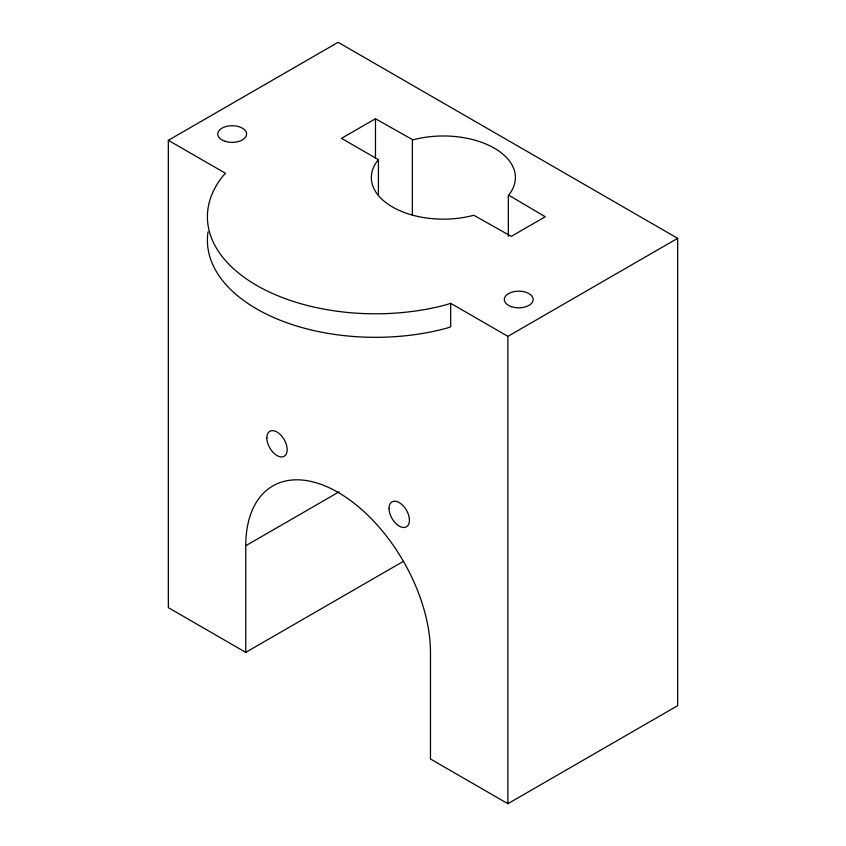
<?xml version="1.0" encoding="UTF-8"?>
<svg xmlns="http://www.w3.org/2000/svg" width="846" height="846" viewBox="0 0 846 846"><rect width="100%" height="100%" fill="white"/><g stroke="black" fill="none" stroke-linecap="round" stroke-linejoin="round"><path stroke-width="1.27" d="M378.416 159.661L378.088 159.989A72.026 41.581 0 0 0 392.438 206.963A72.026 41.581 0 0 0 473.813 215.254L511.28 236.372L545.236 216.766L508.647 195.14A72.026 41.581 0 0 0 494.307 148.156A72.026 41.581 0 0 0 412.933 139.876L375.465 118.757L341.509 138.353L378.416 159.661L378.416 195.204M168.343 140.32L338.114 42.3L677.657 238.329L677.657 705.68L507.886 803.7L430.466 758.999L430.466 652.361A130.612 75.41 60 0 0 338.114 492.393A130.612 75.41 60 0 0 245.763 545.723L245.763 652.361L168.343 607.671L168.343 140.32L225.554 173.345L223.143 175.767A168.068 97.036 0 0 0 256.624 285.377A168.068 97.036 0 0 0 446.487 304.708L450.675 303.312L507.886 336.348L677.657 238.329M245.763 545.723L339.193 491.78M245.763 652.361L402.992 561.585M508.33 195.458L508.33 236.256M507.886 336.348L507.886 803.7M450.675 303.312L450.675 326.842L446.487 328.237A168.068 97.036 0 0 1 208.042 231.836M412.372 140.066L412.372 215.085M375.465 118.757L375.465 158.361M389.044 508.467A14.403 8.312 60 0 0 404.325 527.481A14.403 8.312 60 0 0 404.325 507.103A14.403 8.312 60 0 0 389.044 508.467M266.807 437.9A14.403 8.312 60 0 0 282.088 456.903A14.403 8.312 60 0 0 282.088 436.536A14.403 8.312 60 0 0 266.807 437.9M224.973 141.25A14.403 8.312 0 0 0 246.577 134.049A14.403 8.312 0 0 0 224.973 126.837A14.403 8.312 0 0 0 224.973 141.25M511.544 306.696A14.403 8.312 0 0 0 533.16 299.495A14.403 8.312 0 0 0 511.544 292.293A14.403 8.312 0 0 0 511.544 306.696"/></g></svg>
